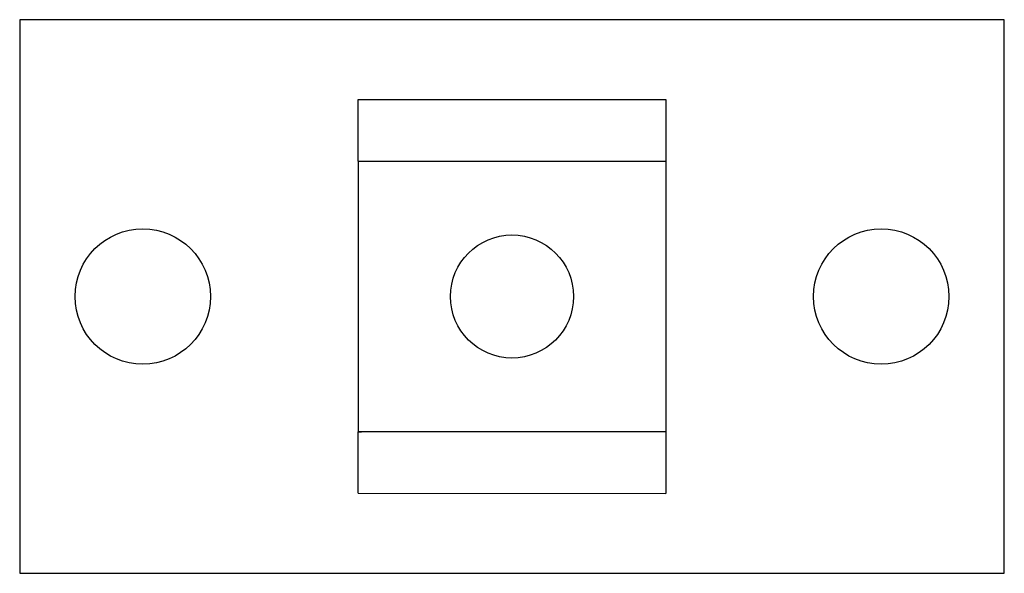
# Model space of a CAD drawing. Header units: millimetres. Extents: x -8 to 8, y 1 to 10.
import ezdxf

# ---------------------------------------------------------------- set-up
doc = ezdxf.new("R2010")
doc.units = ezdxf.units.MM
doc.layers.get('0').update_dxf_attribs({"linetype": 'CONTINUOUS'})

msp = doc.modelspace()

# ---------------------------------------------------------------- linework, layer by layer
for p, q in [((-2.5, 7.699), (-2.5, 8.7)), ((-2.5, 8.7), (2.5, 8.699)), ((2.5, 8.699), (2.5, 7.699)), ((-2.5, 7.699), (2.5, 7.699)), ((-2.5, 7.699), (-2.5, 3.299)), ((2.5, 7.699), (2.5, 3.299)), ((2.5, 3.299), (-2.5, 3.299)), ((-2.5, 3.299), (-2.446, 3.299)), ((-2.5, 2.3), (-2.5, 3.299)), ((2.5, 3.299), (2.5, 2.299)), ((-2.5, 2.3), (2.5, 2.299))]:
    msp.add_line(p, q)
msp.add_lwpolyline([(-8, 0.999), (8, 0.999), (8, 9.999), (-8, 9.999)], close=True)
for centre, radius in [((-6, 5.499), 1.1), ((6, 5.499), 1.1), ((0, 5.499), 1)]:
    msp.add_circle(centre, radius)

doc.saveas('drawing.dxf')
